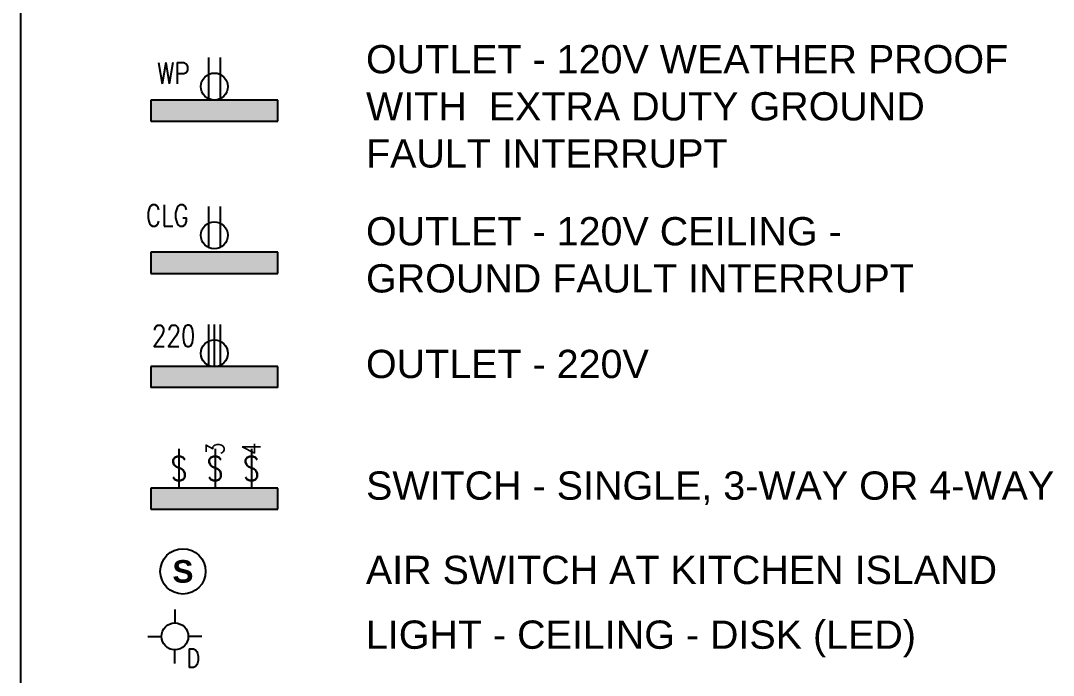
# Model space of a CAD drawing. Header units: inches. Extents: x 1062 to 6528, y -11616 to 5280.
# Drawn here: x 4476.5 to 4657.8, y -11241.1 to -11126.3 of the extents above; entities that cross this region are included whole.
import ezdxf
from ezdxf.enums import TextEntityAlignment as Align

# ---------------------------------------------------------------- set-up
doc = ezdxf.new("R2010")
doc.units = ezdxf.units.IN
doc.header["$LTSCALE"] = 24
doc.header["$MEASUREMENT"] = 0
doc.layers.add('cam_ELEC', color=7, linetype='CONTINUOUS', lineweight=35)
doc.layers.add('ELEC', color=1, linetype='CONTINUOUS')
doc.styles.add('SIMPLEX', font='simplex.shx', dxfattribs={"width": 0.8})
doc.styles.add('ssp_MED', font='arialbd.ttf')
doc.styles.add('ssp_STD', font='arial.ttf')

# ---------------------------------------------------------------- blocks, each defined once
blk = doc.blocks.new('*U665')
at = {"layer": 'ELEC', "color": 0}
for p, q in [((-1.63, 12), (-1.63, 0.37)), ((0.02, 0), (0.02, 12)), ((1.66, 12), (1.66, 0.37))]:
    blk.add_line(p, q, dxfattribs=at)
blk.add_circle((0.02, 3.82), 3.82, dxfattribs=at)
at = {"layer": 'ELEC', "color": 0, "insert": (-17.68, 11.78), "char_height": 6, "width": 15.5439, "attachment_point": 1, "style": 'SIMPLEX'}
blk.add_mtext('220', dxfattribs=at)
blk = doc.blocks.new('*U580')
at = {"layer": 'ELEC', "color": 0}
for p, q in [((0, 7.62), (0, 3.81)), ((-7.62, 0), (-3.81, 0)), ((7.62, 0), (3.81, 0)), ((0, -7.62), (0, -3.81))]:
    blk.add_line(p, q, dxfattribs=at)
blk.add_circle((0, 0), 3.81, dxfattribs=at)
at = {"layer": 'ELEC', "color": 0, "insert": (3.32, -3.55), "char_height": 5.25, "width": 2.8525, "attachment_point": 1, "style": 'SIMPLEX'}
blk.add_mtext('D', dxfattribs=at)
blk = doc.blocks.new('*U201')
at = {"layer": 'ELEC', "color": 0}
for p, q in [((-1.6, 12), (-1.6, 0.37)), ((1.69, 12), (1.69, 0.37))]:
    blk.add_line(p, q, dxfattribs=at)
blk.add_circle((0.04, 3.82), 3.82, dxfattribs=at)
at = {"layer": 'ELEC', "color": 0, "lineweight": 5, "insert": (-16.23, 10.58), "char_height": 6, "width": 8.7457, "attachment_point": 1, "style": 'SIMPLEX'}
blk.add_mtext('WP', dxfattribs=at)
blk = doc.blocks.new('*U192')
at = {"layer": 'ELEC', "color": 0}
for p, q in [((-1.64, 13), (-1.64, 1.37)), ((1.64, 13), (1.64, 1.37))]:
    blk.add_line(p, q, dxfattribs=at)
blk.add_circle((0, 4.82), 3.82, dxfattribs=at)
at = {"layer": 'ELEC', "color": 0, "insert": (-19.38, 13.42), "char_height": 6, "width": 12.1743, "attachment_point": 1, "style": 'SIMPLEX'}
blk.add_mtext('CLG', dxfattribs=at)
blk = doc.blocks.new('ELEC 2 SWITCHES (1)')
at = {"layer": 'ELEC', "color": 0, "linetype": 'ByBlock', "lineweight": -2}
blk.add_line((0, 6.52), (0, -6.52), dxfattribs=at)
at = {"layer": 'ELEC', "color": 0, "linetype": 'ByBlock', "lineweight": -2, "style": 'SIMPLEX', "width": 0.8, "flags": 8}
blk.add_attdef('S', text='', height=8, dxfattribs=at).set_placement((0, 0), align=Align.MIDDLE_CENTER)
blk = doc.blocks.new('*U207')
at = {"layer": 'cam_ELEC', "color": 0, "linetype": 'ByBlock', "lineweight": -2}
blk.add_line((0, 6.5), (0, -6.5), dxfattribs=at)
at = {"layer": 'ELEC', "color": 0, "linetype": 'ByBlock', "lineweight": -2, "style": 'SIMPLEX', "width": 0.8, "flags": 8}
blk.add_attdef('#', text='', height=6, rotation=90, dxfattribs=at).set_placement((0, 6.5), align=Align.MIDDLE_CENTER)
blk.add_attdef('S', text='', height=8, dxfattribs=at).set_placement((0, 0), align=Align.MIDDLE_CENTER)
blk = doc.blocks.new('ELECT. LEGEND')
at = {"layer": 'ELEC', "transparency": 33554534}
h = blk.add_hatch(color=8, dxfattribs=at)
h.dxf.hatch_style = 1
h.paths.add_polyline_path([(42.59, -397.15), (21.54, -397.15), (21.54, -400.66), (42.59, -400.66)])
h = blk.add_hatch(color=8, dxfattribs=at)
h.dxf.hatch_style = 1
h.paths.add_polyline_path([(42.59, -422.34), (21.54, -422.34), (21.54, -425.84), (42.59, -425.84)])
h = blk.add_hatch(color=8, dxfattribs=at)
h.dxf.hatch_style = 1
h.paths.add_polyline_path([(42.59, -441.22), (21.54, -441.22), (21.54, -444.73), (42.59, -444.73)])
h = blk.add_hatch(color=8, dxfattribs=at)
h.dxf.hatch_style = 1
h.paths.add_polyline_path([(42.59, -461.37), (21.54, -461.37), (21.54, -464.87), (42.59, -464.87)])
at = {"layer": 'ELEC', "color": 0}
blk.add_line((0, -277.64), (0, -829.11), dxfattribs=at)
at = {"layer": 'ELEC', "color": 5}
for p, q in [((42.59, -397.15), (21.54, -397.15)), ((21.54, -397.15), (21.54, -400.66)), ((42.59, -400.66), (42.59, -397.15)), ((21.54, -400.66), (42.59, -400.66)), ((42.59, -422.34), (21.54, -422.34)), ((21.54, -422.34), (21.54, -425.84)), ((42.59, -425.84), (42.59, -422.34)), ((21.54, -425.84), (42.59, -425.84)), ((42.59, -441.22), (21.54, -441.22)), ((21.54, -441.22), (21.54, -444.73)), ((42.59, -444.73), (42.59, -441.22)), ((42.59, -444.73), (21.54, -444.73)), ((42.59, -461.37), (21.54, -461.37)), ((21.54, -461.37), (21.54, -464.87)), ((42.59, -464.87), (42.59, -461.37)), ((21.54, -464.87), (42.59, -464.87))]:
    blk.add_line(p, q, dxfattribs=at)
at = {"layer": 'ELEC', "color": 0}
blk.add_circle((26.88, -475.15), 3.76, dxfattribs=at)
at = {"layer": 'ELEC', "color": 0, "xscale": 0.5846791583025825, "yscale": 0.5846791583025825, "zscale": 0.5846791583025825}
for name, p in [('*U201', (32.07, -397.15)), ('*U192', (32.07, -422.34)), ('*U665', (32.08, -441.3)), ('*U580', (25.54, -485.91))]:
    blk.add_blockref(name, p, dxfattribs=at)
at = {"layer": 'ELEC', "color": 0}
ref = blk.add_blockref('ELEC 2 SWITCHES (1)', (26.21, -458.11), dxfattribs=dict(at, xscale=0.5, yscale=0.5, zscale=0.5))
ref.add_attrib('S', 'S', dxfattribs={"color": 0, "linetype": 'ByBlock', "lineweight": -2, "height": 4, "style": 'SIMPLEX', "width": 0.8}).set_placement((26.21, -458.11), align=Align.MIDDLE_CENTER)
ref = blk.add_blockref('*U207', (32.21, -458.11), dxfattribs=dict(at, xscale=0.5, yscale=0.5, zscale=0.5))
ref.add_attrib('S', 'S', dxfattribs={"color": 0, "linetype": 'ByBlock', "lineweight": -2, "height": 4, "style": 'SIMPLEX', "width": 0.8}).set_placement((32.21, -458.11), align=Align.MIDDLE_CENTER)
ref.add_attrib('#', '3', dxfattribs={"color": 0, "linetype": 'ByBlock', "lineweight": -2, "height": 3, "rotation": 90, "style": 'SIMPLEX', "width": 0.8}).set_placement((32.21, -454.86), align=Align.MIDDLE_CENTER)
ref = blk.add_blockref('*U207', (38.21, -458.11), dxfattribs=dict(at, xscale=0.5, yscale=0.5, zscale=0.5))
ref.add_attrib('S', 'S', dxfattribs={"color": 0, "linetype": 'ByBlock', "lineweight": -2, "height": 4, "style": 'SIMPLEX', "width": 0.8}).set_placement((38.21, -458.11), align=Align.MIDDLE_CENTER)
ref.add_attrib('#', '4', dxfattribs={"color": 0, "linetype": 'ByBlock', "lineweight": -2, "height": 3, "rotation": 90, "style": 'SIMPLEX', "width": 0.8}).set_placement((38.21, -454.86), align=Align.MIDDLE_CENTER)
at = {"layer": 'ELEC', "color": 0, "style": 'ssp_MED'}
blk.add_text('S', height=3.74, dxfattribs=at).set_placement((26.88, -475.15, 130.49), align=Align.MIDDLE_CENTER)
at = {"layer": 'ELEC', "color": 0, "char_height": 4.6774, "attachment_point": 1, "style": 'ssp_STD'}
for s, insert, width in [('OUTLET - 120V WEATHER PROOF WITH  EXTRA DUTY GROUND FAULT INTERRUPT', (57.2, -388.05), 106.1282), ('OUTLET - 120V CEILING - GROUND FAULT INTERRUPT', (57.2, -416.52), 90.6728), ('OUTLET - 220V ', (57.2, -438.48), 46.8403), ('SWITCH - SINGLE, 3-WAY OR 4-WAY ', (57.21, -458.61), 113.993), ('AIR SWITCH AT KITCHEN ISLAND', (57.18, -472.57), 104.2585), ('LIGHT - CEILING - DISK (LED)', (57.18, -483.28), 90.9409)]:
    blk.add_mtext(s, dxfattribs=dict(at, insert=insert, width=width))

msp = doc.modelspace()

# ---------------------------------------------------------------- block references
at = {"layer": 'ELEC', "xscale": 1.059830054668274, "yscale": 1.059830054668274, "zscale": 1.059830054668274}
msp.add_blockref('ELECT. LEGEND', (4476.54831, -10719.28495), dxfattribs=at)

doc.saveas('drawing.dxf')
